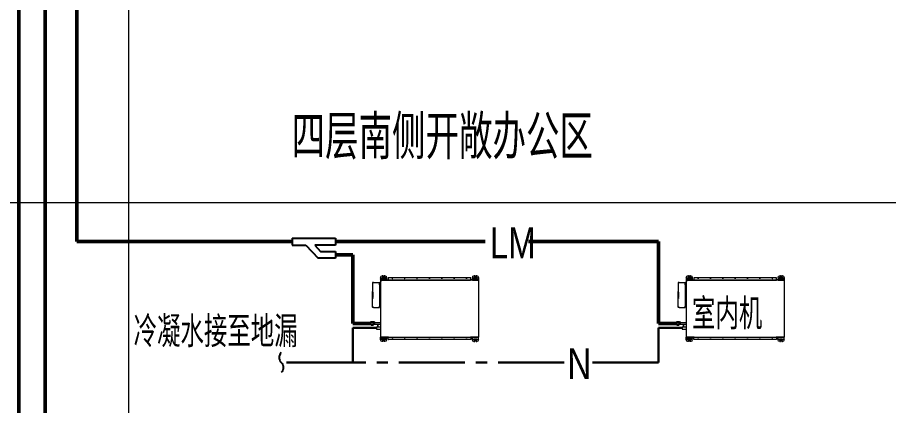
# Model space of a CAD drawing. Extents: x -562219 to -386232, y -244737 to -38219.
# Drawn here: x -447327 to -437440, y -201873 to -197472 of the extents above; entities that cross this region are included whole.
import ezdxf

# ---------------------------------------------------------------- set-up
doc = ezdxf.new("R2010")
doc.units = 0
doc.header["$LTSCALE"] = 1000
doc.header["$MEASUREMENT"] = 0
doc.linetypes.add('CENTER2', pattern=[1.125, 0.75, -0.125, 0.125, -0.125])
doc.linetypes.add('SYTM$0$CENTER2', pattern=[0])
doc.layers.get('0').update_dxf_attribs({"linetype": 'CONTINUOUS'})
for name, color, linetype, lineweight in [('SYTM$0$EXHS-DIMS', 3, 'CONTINUOUS', 25), ('SYTM$0$FQCA-FZWD', 34, 'CONTINUOUS', 25), ('SYTM$0$FQCA-INAC', 3, 'CONTINUOUS', 18), ('SYTM$0$FQCA-RFGD', 210, 'SYTM$0$CENTER2', 18), ('SYTM$0$SYST-ASST', 7, 'CONTINUOUS', 18)]:
    doc.layers.add(name, color=color, linetype=linetype, lineweight=lineweight)
doc.layers.add('SYTM$0$sys-duct-PA001158$0$FQCA-BNCD', color=7, linetype='CONTINUOUS')
doc.layers.add('VRV-DIM', color=3, linetype='CONTINUOUS')
doc.styles.add('HZF', font='ROS', dxfattribs={"width": 0.8, "bigfont": 'JD'})
doc.styles.add('SYTM$0$sys-duct-PA001158$0$Standard', font='arial.ttf')
doc.dimstyles.new('SYTM$0$sys-duct-PA001158$0$DSTYLE2', dxfattribs={"dimtxt": 25, "dimasz": 3, "dimexe": 1, "dimexo": 1.5, "dimgap": 1.5, "dimtad": 1, "dimdec": 3, "dimlfac": 10, "dimzin": 3, "dimdsep": 46, "dimtxsty": 'SYTM$0$sys-duct-PA001158$0$Standard', "dimcen": 0.09, "dimadec": 0, "dimazin": 0, "dimtp": 1, "dimtm": 1, "dimtfac": 1, "dimtdec": 3, "dimtofl": 0, "dimtmove": 2, "dimatfit": 3, "dimfxl": 0, "dimtolj": 1, "dimtzin": 0, "dimarcsym": 0})

# ---------------------------------------------------------------- blocks, each defined once
blk = doc.blocks.new('*D13')
at = {"color": 0, "lineweight": -2}
for p, q in [((576.9, -112.1), (576.9, -93.4)), ((665.9, -94.4), (579.9, -94.4)), ((668.9, -15.5), (668.9, -95.4))]:
    blk.add_line(p, q, dxfattribs=at)
at = {"color": 0}
for points in [[(579.9, -93.9), (579.9, -94.9), (576.9, -94.4)], [(665.9, -93.9), (665.9, -94.9), (668.9, -94.4)]]:
    blk.add_solid(points, dxfattribs=at)
at = {"color": 0, "insert": (622.9, -66.9), "char_height": 2.5, "attachment_point": 5, "style": 'SYTM$0$sys-duct-PA001158$0$Standard'}
blk.add_mtext('\\A1;920', dxfattribs=at)
blk = doc.blocks.new('SYTM$0$剖断线')
at = {"color": 3, "flags": 128}
blk.add_lwpolyline([(1, 0, -0.414214), (0, 0, 0.414214), (-1, 0)], format="xyb", dxfattribs=at)
blk = doc.blocks.new('SYTM$0$2')
for p, q in [((-534.1, 324.01), (-534.1, 293.61)), ((-469.1, 308.61), (-531.1, 308.61)), ((-507.1, 342.01), (-516.1, 342.01)), ((-507.1, 343.61), (-515.1, 343.61)), ((-515.1, 343.61), (-515.1, 342.01)), ((-512.6, 325.61), (-510.1, 325.61)), ((-487.6, 318.61), (-512.6, 318.61)), ((-487.6, 311.61), (-512.6, 311.61)), ((-507.1, 343.61), (-507.1, 328.61)), ((-500.1, 323.11), (-500.1, 314.12)), ((-485.1, 343.61), (-493.1, 343.61)), ((-493.1, 343.61), (-493.1, 328.61)), ((-484.1, 342.01), (-493.1, 342.01)), ((-487.6, 325.61), (-490.1, 325.61)), ((-485.1, 343.61), (-485.1, 342.01)), ((-466.1, 324.01), (-466.1, 293.61)), ((-447.1, 294.61), (-447.1, 318.61)), ((-447.1, 318.61), (488.9, 318.61)), ((-446.1, 318.61), (-445.1, 318.61)), ((488.9, 318.61), (488.9, 294.61)), ((507.9, 324.01), (507.9, 293.61)), ((572.9, 308.61), (510.9, 308.61)), ((534.9, 342.01), (525.9, 342.01)), ((534.9, 343.61), (526.9, 343.61)), ((526.9, 343.61), (526.9, 342.01)), ((529.4, 325.61), (531.9, 325.61)), ((554.4, 318.61), (529.4, 318.61)), ((554.4, 311.61), (529.4, 311.61)), ((534.9, 343.61), (534.9, 328.61)), ((541.9, 323.11), (541.9, 314.12)), ((556.9, 343.61), (548.9, 343.61)), ((548.9, 343.61), (548.9, 328.61)), ((557.9, 342.01), (548.9, 342.01)), ((554.4, 325.61), (551.9, 325.61)), ((556.9, 343.61), (556.9, 342.01)), ((575.9, 324.01), (575.9, 293.61)), ((-466.1, 293.61), (-534.1, 293.61)), ((-534.1, 293.61), (-533.1, 293.61)), ((-534.1, 293.61), (-534.1, -353.39)), ((-532.1, 293.61), (573.9, 293.61)), ((-465.1, 294.61), (-465.1, 293.61)), ((-465.1, 294.61), (-446.1, 294.61)), ((-465.1, 293.61), (-446.1, 293.61)), ((488.9, 294.61), (-447.1, 294.61)), ((487.9, 293.61), (-446.1, 293.61)), ((506.9, 294.61), (487.9, 294.61)), ((506.9, 293.61), (487.9, 293.61)), ((506.9, 294.61), (506.9, 293.61)), ((575.9, 293.61), (507.9, 293.61)), ((573.9, 292.61), (573.9, 278.61)), ((573.9, 278.61), (574.9, 278.61)), ((574.9, 292.61), (574.9, 278.61)), ((576.9, 294.61), (575.9, 294.61)), ((575.9, 294.61), (575.9, -354.39)), ((576.9, 294.61), (576.9, 270.81)), ((577.9, 273.31), (576.9, 273.31)), ((576.9, 253.31), (576.9, 273.31)), ((576.9, 265.81), (576.9, 160.71)), ((577.9, 253.31), (577.9, 273.31)), ((587.9, 253.31), (577.9, 253.31)), ((587.9, 252.31), (577.9, 252.31)), ((587.9, 238.31), (587.9, 252.31)), ((588.9, 238.31), (587.9, 238.31)), ((588.9, 266.01), (588.9, -15.59)), ((588.9, 238.31), (588.9, 252.31)), ((657.6, 267.01), (589.9, 267.01)), ((657.6, 267.01), (657.6, 265.41)), ((657.6, 266.21), (668.9, 266.21)), ((657.6, 265.41), (668.9, 265.41)), ((668.9, 264.41), (668.9, 266.21)), ((668.9, 264.41), (668.9, 165.21)), ((576.9, 163.21), (576.9, 153.21)), ((577.9, 163.21), (576.9, 163.21)), ((576.9, 155.71), (576.9, 96.71)), ((576.9, 89.21), (576.9, 99.21)), ((577.9, 163.21), (577.9, 153.21)), ((586.9, 153.21), (577.9, 153.21)), ((586.4, 152.21), (577.9, 152.21)), ((586.4, 100.21), (577.9, 100.21)), ((586.9, 99.21), (577.9, 99.21)), ((577.9, 89.21), (577.9, 99.21)), ((579.9, 148.21), (579.9, 104.21)), ((586.9, 151.21), (582.9, 151.21)), ((586.9, 101.21), (582.9, 101.21)), ((586.9, 151.71), (586.9, 151.21)), ((586.9, 151.21), (586.9, 101.21)), ((586.9, 101.21), (586.9, 100.71)), ((587.9, 152.21), (587.9, 100.21)), ((663.3, 155.21), (663.3, 162.21)), ((664.6, 155.21), (663.3, 155.21)), ((663.8, 155.21), (663.8, 95.21)), ((664.6, 155.21), (664.6, 95.21)), ((668.9, 165.21), (666.3, 165.21)), ((668.9, 85.21), (668.9, 165.21)), ((576.9, 91.71), (576.9, 16.91)), ((577.9, 89.21), (576.9, 89.21)), ((576.9, -0.59), (576.9, 19.41)), ((576.9, 11.91), (576.9, -195.99)), ((577.9, -0.59), (577.9, 19.41)), ((663.3, 88.21), (663.3, 95.21)), ((664.6, 95.21), (663.3, 95.21)), ((668.9, 85.21), (666.3, 85.21)), ((668.9, -13.99), (668.9, 85.21)), ((587.9, -0.59), (577.9, -0.59)), ((587.9, -1.59), (577.9, -1.59)), ((587.9, -15.59), (587.9, -1.59)), ((588.9, -15.59), (587.9, -15.59)), ((588.9, -15.59), (588.9, -1.59)), ((657.6, -16.59), (589.9, -16.59)), ((657.6, -16.59), (657.6, -14.99)), ((657.6, -14.99), (668.9, -14.99)), ((657.6, -15.79), (668.9, -15.79)), ((668.9, -13.99), (668.9, -15.79)), ((576.9, -195.99), (575.9, -195.99)), ((644.9, -186.86), (576.9, -186.86)), ((644.9, -184.74), (644.9, -207.21)), ((645.9, -180.87), (650.9, -180.86)), ((645.9, -188.62), (650.9, -188.62)), ((651.9, -184.74), (651.9, -207.21)), ((651.9, -186.86), (656.9, -186.85)), ((656.9, -209.95), (656.9, -181.73)), ((658.9, -186.64), (682.95, -186.64)), ((682.95, -176.8), (658.92, -176.8)), ((684.94, -181.46), (692.16, -184.14)), ((684.95, -210.06), (684.95, -181.71)), ((692.16, -184.14), (692.16, -210.06)), ((644.9, -205.91), (575.9, -205.91)), ((575.9, -210.09), (606.7, -210.09)), ((622.4, -235.39), (575.9, -235.39)), ((622.4, -264.39), (575.9, -264.39)), ((606.7, -210.09), (606.7, -235.39)), ((606.7, -210.09), (611.7, -211.91)), ((611.7, -212.19), (611.7, -211.91)), ((611.7, -212.19), (611.7, -235.47)), ((622.9, -235.89), (622.9, -263.89)), ((645.9, -204.15), (650.9, -204.15)), ((645.9, -211.92), (650.9, -211.91)), ((651.9, -205.91), (656.9, -205.9)), ((658.85, -206.04), (683, -206.04)), ((682.86, -216.02), (658.98, -216.02)), ((684.82, -212.54), (692.16, -210.06)), ((-466.1, -354.39), (-534.1, -354.39)), ((-534.1, -384.79), (-534.1, -354.39)), ((-533.1, -354.39), (-445.7, -354.39)), ((-487.6, -372.39), (-512.6, -372.39)), ((-487.6, -379.39), (-512.6, -379.39)), ((-512.6, -386.39), (-510.1, -386.39)), ((-507.1, -404.39), (-507.1, -389.39)), ((-500.1, -374.89), (-500.1, -383.88)), ((-493.1, -404.39), (-493.1, -389.39)), ((-487.6, -386.39), (-490.1, -386.39)), ((-466.1, -384.79), (-466.1, -354.39)), ((-465.1, -355.39), (-465.1, -354.39)), ((-465.1, -354.39), (-446.1, -354.39)), ((-465.1, -355.39), (-446.1, -355.39)), ((-447.1, -355.39), (-447.1, -379.39)), ((488.9, -355.39), (-447.1, -355.39)), ((-447.1, -379.39), (488.9, -379.39)), ((487.9, -354.39), (-446.1, -354.39)), ((-446.1, -379.39), (-445.1, -379.39)), ((487.9, -379.39), (486.9, -379.39)), ((487.5, -354.39), (574.9, -354.39)), ((506.9, -354.39), (487.9, -354.39)), ((506.9, -355.39), (487.9, -355.39)), ((488.9, -379.39), (488.9, -355.39)), ((506.9, -355.39), (506.9, -354.39)), ((507.9, -354.39), (575.9, -354.39)), ((507.9, -384.79), (507.9, -354.39)), ((510.9, -369.39), (572.9, -369.39)), ((529.4, -372.39), (554.4, -372.39)), ((554.4, -379.39), (529.4, -379.39)), ((529.4, -386.39), (531.9, -386.39)), ((534.9, -404.39), (534.9, -389.39)), ((541.9, -374.89), (541.9, -383.88)), ((548.9, -404.39), (548.9, -389.39)), ((554.4, -386.39), (551.9, -386.39)), ((575.9, -306.01), (575.9, -354.39)), ((575.9, -384.79), (575.9, -354.39)), ((-507.1, -402.79), (-516.1, -402.79)), ((-515.1, -404.39), (-515.1, -402.79)), ((-507.1, -404.39), (-515.1, -404.39)), ((-484.1, -402.79), (-493.1, -402.79)), ((-485.1, -404.39), (-493.1, -404.39)), ((-485.1, -404.39), (-485.1, -402.79)), ((525.9, -402.79), (534.9, -402.79)), ((526.9, -404.39), (526.9, -402.79)), ((526.9, -404.39), (534.9, -404.39)), ((548.9, -402.79), (557.9, -402.79)), ((548.9, -404.39), (556.9, -404.39)), ((556.9, -404.39), (556.9, -402.79))]:
    blk.add_line(p, q)
for centre, radius in [((-528.1, 320.11), 1.6), ((-515.1, 301.91), 2.15), ((-485.1, 301.91), 2.15), ((-399.1, 308.61), 1.6), ((-259.1, 308.61), 1.6), ((-119.1, 308.61), 1.6), ((20.9, 308.61), 1.6), ((160.9, 308.61), 1.6), ((300.9, 308.61), 1.6), ((440.9, 308.61), 1.6), ((513.9, 320.11), 1.6), ((526.9, 301.91), 2.15), ((556.9, 301.91), 2.15), ((-528.1, -380.89), 1.6), ((-399.1, -369.39), 1.6), ((-259.1, -369.39), 1.6), ((-119.1, -369.39), 1.6), ((20.9, -369.39), 1.6), ((160.9, -369.39), 1.6), ((300.9, -369.39), 1.6), ((440.9, -369.39), 1.6), ((526.9, -362.69), 2.15), ((556.9, -362.69), 2.15), ((569.9, -380.89), 1.6)]:
    blk.add_circle(centre, radius)
for centre, radius, start, end in [((-516.1, 324.01), 18, 90, 180), ((-531.1, 305.61), 3, 90, 180), ((-512.6, 318.61), 7, 90, 270), ((-510.1, 328.61), 3, 270, 0), ((-490.1, 328.61), 3, 180, 270), ((-487.6, 318.61), 7, 270, 90), ((-484.1, 324.01), 18, 0, 90), ((-469.1, 305.61), 3, 0, 90), ((525.9, 324.01), 18, 90, 180), ((510.9, 305.61), 3, 90, 180), ((529.4, 318.61), 7, 90, 270), ((531.9, 328.61), 3, 270, 0), ((551.9, 328.61), 3, 180, 270), ((554.4, 318.61), 7, 270, 90), ((557.9, 324.01), 18, 0, 90), ((572.9, 305.61), 3, 0, 90), ((573.9, 292.61), 1, 0, 90), ((577.9, 253.31), 1, 180, 270), ((587.9, 252.31), 1, 0, 90), ((589.9, 266.01), 1, 90, 180), ((589.9, 266.01), 0.2, 90, 180), ((589.9, 266.01), 0.2, 90, 180), ((577.9, 153.21), 1, 180, 270), ((577.9, 99.21), 1, 90, 180), ((582.9, 148.21), 3, 90, 180), ((582.9, 104.21), 3, 180, 270), ((586.4, 151.71), 0.5, 0, 90), ((586.4, 100.71), 0.5, 270, 0), ((586.9, 152.21), 1, 0, 90), ((586.9, 100.21), 1, 270, 0), ((666.3, 162.21), 3, 90, 180), ((666.3, 88.21), 3, 180, 270), ((577.9, -0.59), 1, 180, 270), ((587.9, -1.59), 1, 0, 90), ((589.9, -15.59), 1, 180, 270), ((589.9, -15.59), 1, 180, 270), ((589.9, -15.59), 0.2, 180, 270), ((589.9, -15.59), 0.2, 180, 270), ((589.9, -15.59), 0.2, 180, 270), ((652.93, -184.74), 8.03, 151.097162, 208.902837), ((675.53, -196.39), 30.63, 165.31869, 194.68131), ((643.87, -184.74), 8.03, 331.097162, 28.902838), ((621.27, -196.39), 30.63, 345.31869, 14.68131), ((663.94, -181.73), 7.03, 135.69345, 224.30655), ((681.73, -196.4), 24.83, 156.843418, 202.832737), ((677.92, -181.71), 7.03, 315.69345, 44.30655), ((660.12, -196.39), 24.83, 337.127991, 23.156582), ((622.4, -235.89), 0.5, 0, 90), ((622.4, -263.89), 0.5, 270, 0), ((652.89, -208.06), 8.03, 150.873859, 208.679537), ((643.92, -208.06), 8.03, 331.320469, 29.126141), ((663.86, -210.96), 7.03, 135.513041, 226.019735), ((677.97, -210.96), 7.03, 313.98026, 44.408909), ((-533.1, -353.39), 1, 180, 270), ((-516.1, -384.79), 18, 180, 270), ((-512.6, -379.39), 7, 90, 270), ((-510.1, -389.39), 3, 0, 90), ((-490.1, -389.39), 3, 90, 180), ((-487.6, -379.39), 7, 270, 90), ((-484.1, -384.79), 18, 270, 0), ((510.9, -366.39), 3, 180, 270), ((525.9, -384.79), 18, 180, 270), ((529.4, -379.39), 7, 90, 270), ((531.9, -389.39), 3, 0, 90), ((551.9, -389.39), 3, 90, 180), ((554.4, -379.39), 7, 270, 90), ((557.9, -384.79), 18, 270, 0), ((572.9, -366.39), 3, 270, 0), ((574.9, -353.39), 1, 270, 0)]:
    blk.add_arc(centre, radius, start, end)
dim = blk.add_linear_dim(base=(576.9, -94.41), p1=(668.9, -13.99), p2=(576.9, -113.6), angle=180, dimstyle='SYTM$0$sys-duct-PA001158$0$DSTYLE2', override={"dimtxt": 2.5, "dimdec": 0})
dim.commit()
dim.dimension.update_dxf_attribs({"geometry": '*D13', "text_midpoint": (622.9, -66.9), "dimtype": 128})

msp = doc.modelspace()

# ---------------------------------------------------------------- linework, layer by layer
at = {"layer": 'SYTM$0$FQCA-FZWD', "lineweight": 50}
for p, q in [((-447308.9, -208413.6), (-447308.9, -194311.4)), ((-447010, -204213.6), (-447010, -194620.1)), ((-446654.3, -200013.6), (-446654.3, -194913)), ((-444400.4, -200013.6), (-446654.3, -200013.6)), ((-444209.4, -200013.6), (-444400.4, -200013.6)), ((-442017.6, -200013.6), (-443717.4, -200013.6)), ((-440052.3, -200013.6), (-441526.6, -200013.6)), ((-440052.3, -200013.6), (-440052.3, -200940.7)), ((-443717.4, -200164.1), (-443521.6, -200164.1)), ((-443521.6, -200164.1), (-443521.6, -200940.7)), ((-443321.8, -200940.7), (-443521.6, -200940.7)), ((-439852.4, -200940.7), (-440052.3, -200940.7))]:
    msp.add_line(p, q, dxfattribs=at)
at = {"layer": 'SYTM$0$FQCA-RFGD', "linetype": 'CENTER2', "lineweight": 30}
for p, q in [((-443252.5, -200993.5), (-443521.6, -200993.5)), ((-443521.6, -200993.5), (-443521.6, -201385.6)), ((-439783.2, -200993.5), (-440052.3, -200993.5)), ((-440052.3, -200993.5), (-440052.3, -201385.6)), ((-443521.6, -201385.6), (-444333.2, -201385.6)), ((-441122.6, -201385.6), (-443521.6, -201385.6)), ((-440052.3, -201385.6), (-440803.6, -201385.6))]:
    msp.add_line(p, q, dxfattribs=at)
at = {"layer": 'SYTM$0$sys-duct-PA001158$0$FQCA-BNCD'}
for p, q in [((-444209.4, -199974.3), (-444209.4, -200053)), ((-444209.4, -199974.3), (-443717.4, -199974.3)), ((-443717.4, -199974.3), (-443717.4, -200053)), ((-444209.4, -200053), (-444052, -200053)), ((-444052, -200053), (-443914.5, -200203.5)), ((-443951.1, -200053), (-443885.5, -200124.8)), ((-443717.4, -200053), (-443951.1, -200053)), ((-443885.5, -200124.8), (-443717.4, -200124.8)), ((-443717.4, -200124.8), (-443717.4, -200203.5)), ((-443717.4, -200203.5), (-443914.5, -200203.5))]:
    msp.add_line(p, q, dxfattribs=at)
at = {"layer": 'SYTM$0$SYST-ASST'}
for p, q in [((-446061, -212468.8), (-446061, -195368.8)), ((-462231.9, -199568.8), (-435035, -199568.8))]:
    msp.add_line(p, q, dxfattribs=at)

# ---------------------------------------------------------------- block references
at = {"layer": 'SYTM$0$FQCA-FZWD', "xscale": -112.5, "yscale": 112.5, "zscale": 112.5, "rotation": 270}
msp.add_blockref('SYTM$0$剖断线', (-444333.2, -201385.6), dxfattribs=at)
at = {"layer": 'SYTM$0$FQCA-INAC', "xscale": -1}
for p in [(-442629.6, -200743.6), (-439160.3, -200743.6)]:
    msp.add_blockref('SYTM$0$2', p, dxfattribs=at)

# ---------------------------------------------------------------- texts
at = {"layer": 'SYTM$0$EXHS-DIMS', "style": 'HZF', "width": 0.8}
for s, height, p in [('四层南侧开敞办公区', 500, (-444215.5, -199079.5)), ('室内机', 350, (-439671.5, -201009.2)), ('冷凝水接至地漏', 350, (-446008.5, -201211.1))]:
    msp.add_text(s, height=height, dxfattribs=at).set_placement(p)
at = {"layer": 'VRV-DIM', "color": 7, "style": 'HZF', "width": 0.8}
for s, p in [('LM', (-441965.9, -200203.8)), ('N', (-441085.3, -201572.8))]:
    msp.add_text(s, height=350, dxfattribs=at).set_placement(p)

doc.saveas('drawing.dxf')
